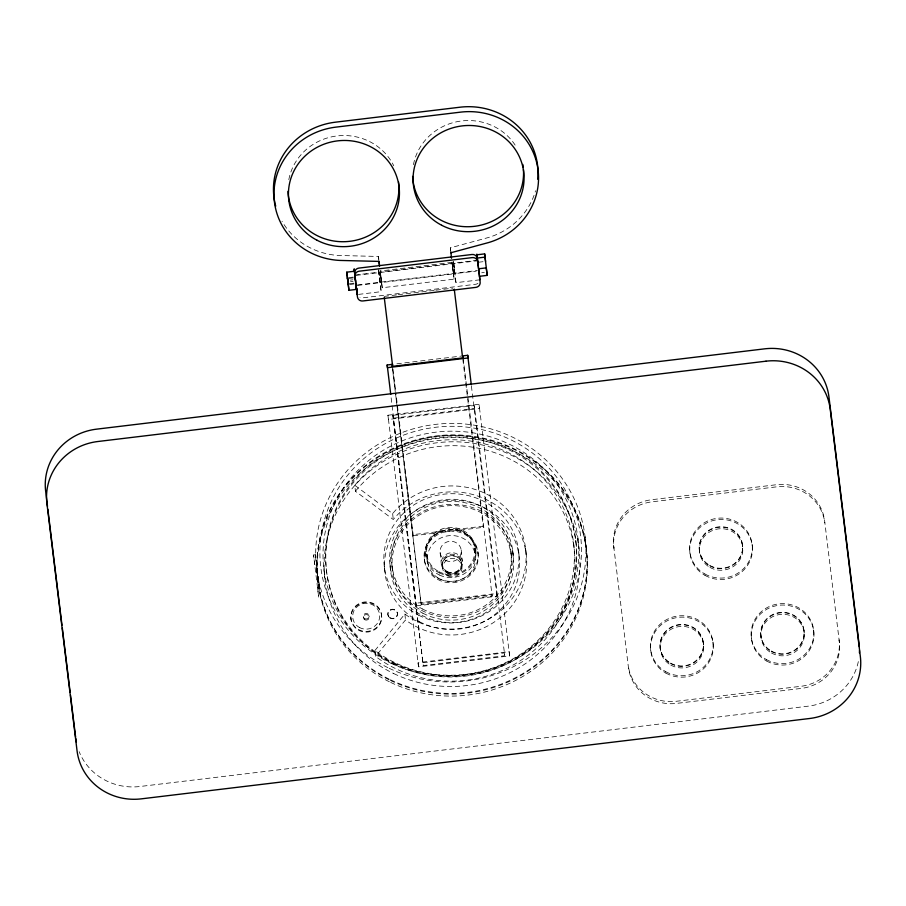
<?xml version="1.0" encoding="UTF-8"?>
<svg xmlns="http://www.w3.org/2000/svg" width="906" height="906" viewBox="0 0 906 906"><rect width="100%" height="100%" fill="white"/><g stroke="black" fill="none" stroke-linecap="round" stroke-linejoin="round"><path stroke-width="0.68" stroke-dasharray="4.53 3.4" d="M374.937 650.497L404.891 614.03A74.836 71.529 -5.9 0 0 509.965 601.391A74.836 71.529 -5.9 0 0 497.734 500.973A74.836 71.529 -5.9 0 0 392.649 513.6L354.812 485.288L355.424 491.222L393.261 519.534A74.836 71.529 -5.9 0 1 498.345 506.907A74.836 71.529 -5.9 0 1 510.576 607.326A74.836 71.529 -5.9 0 1 405.503 619.953L375.548 656.431L374.937 650.497A123.125 117.678 -5.9 0 0 547.813 629.704A123.125 117.678 -5.9 0 0 527.688 464.506A123.125 117.678 -5.9 0 0 354.812 485.288M450.735 251.517L450.35 247.814L488.108 237.599A70.011 66.919 -5.9 0 0 535.548 190.77M452.037 262.378L380.124 271.019L380.758 276.081M354.892 275.039L378.855 272.162L379.331 275.877M380.611 274.79L380.294 271.981L452.207 263.34L452.683 267.055M479.92 279.795L455.956 282.683L453.646 263.17L476.284 260.441M356.341 275.356L477.666 260.769M348.708 277.644L353.827 277.032M479.183 262.151L483.023 261.698M348.833 278.448L353.94 277.825M350.294 280.124L352.853 279.818M350.52 281.721L353.08 281.415M349.433 283.714L355.832 282.944M349.546 284.518L354.665 283.895M357.496 284.937L477.428 270.509M357.485 285.424L380.124 282.695L379.659 278.606M380.928 277.451L381.562 282.525L453.476 273.884L453.159 271.075M454.268 268.629L454.891 273.578L476.216 271.143M481.743 272.751L484.302 272.446M380.769 275.492L382.185 287.757L454.11 279.15L453.011 269.784M358.527 294.393L381.166 291.675L378.855 272.162M384.155 296.409L396.749 294.892M398.153 294.722L434.552 290.35M435.945 290.18L452.751 288.165M396.896 363.816L442.717 358.3M444.11 358.142L460.769 356.137M387.961 415.231L479.048 404.28L509.614 655.899L418.538 666.85L387.961 415.231L388.402 419.467L479.478 408.515L479.048 404.28M392.83 415.356L474.325 405.56L504.755 655.763L423.261 665.57L392.83 415.356L423.261 665.57M393.125 418.187L474.608 408.391L474.325 405.56M413.295 535.752L483.283 527.337L483.17 526.216L413.181 534.631L413.295 535.752L395.877 392.819M313.578 554.993L315.492 554.766L320.588 596.85L318.663 597.088L313.578 554.993L314.676 564.551M421.199 604.596L421.064 603.328L492.015 594.8L492.139 596.069L421.199 604.596L395.412 393.011M416.477 605.888L497.009 596.205L496.737 593.521L416.194 603.203L416.477 605.888L390.871 395.695M422.966 662.739L504.461 652.943L504.755 655.763M378.776 259.207L378.448 256.455L339.331 255.492A70.011 66.919 -5.9 0 1 282.004 221.257M454.099 279.116L452.683 266.851M382.185 287.757L381.109 278.244M453.646 263.17L454.28 268.244M454.891 273.578L454.438 269.614M453.476 273.884L452.83 268.81M380.294 271.981L380.769 275.707M380.124 282.695L379.648 278.98M320.588 596.85L315.492 554.766M453.442 261.098L453.929 265.05M452.071 261.879L452.841 268.414M380.169 270.532L380.939 277.055M378.651 270.09L379.501 276.998M613.69 546.125L628.424 667.348A43.454 41.529 -5.9 0 0 676.589 703.396L801.232 688.413A43.454 41.529 -5.9 0 0 839.352 641.992L824.619 520.769A43.454 41.529 -5.9 0 0 776.453 484.721L651.81 499.704A43.454 41.529 -5.9 0 0 613.69 546.125L613.917 548.243A43.454 41.529 -5.9 0 1 652.037 501.822L776.668 486.839A43.454 41.529 -5.9 0 1 824.834 522.887M471.403 386.013L497.009 596.205M453.442 262.061L455.956 282.683M450.35 247.814L450.69 250.566M463.125 357.847L492.139 596.069M462.853 359.455L483.283 527.337M392.978 369.002L395.763 391.698M392.558 369.32L395.288 391.732M395.458 393.136L421.064 603.328M392.173 366.386L395.243 391.607M378.493 269.682L381.166 291.675M454.099 266.511L454.28 268.006M452.502 266.262L453.17 270.962M380.599 274.903L380.928 277.644M317.564 587.518L318.663 597.088M452.672 267.44L451.935 261.438M381.098 278.425L381.562 282.525M452.513 266.149L452.207 263.34M839.352 641.992L839.126 639.874A43.454 41.529 -5.9 0 1 801.006 686.295L676.374 701.278A43.454 41.529 -5.9 0 1 628.209 665.231M813.622 629.885L813.769 631.301M803.973 630.474L804.177 632.456M752.127 544.325L752.274 545.729M760.836 635.661L761.04 637.643M742.478 544.902L742.682 546.884M751.301 637.382L751.448 638.798M712.954 641.992L713.101 643.407M699.33 550.101L699.534 552.071M703.305 642.581L703.509 644.562M689.806 551.811L689.953 553.226M660.157 647.767L660.361 649.749M650.633 649.489L650.78 650.904M585.038 536.556L586.227 547.994M586.295 548.708L586.499 550.678M577.937 538.266L579.036 548.866M575.74 540.531L575.888 541.947M573.555 542.796L574.166 548.73M525.616 548.56L526.227 554.495M518.515 550.282L519.183 556.771M512.762 550.973L513.283 556.058M510.871 551.482L511.312 555.718M509.614 655.899L509.183 651.663L418.096 662.614L418.538 666.85M477.949 552.298L478.096 553.702M475.616 548.424L475.831 550.542M474.653 548.549L475.401 555.752M461.233 550.157L462.411 561.595M461.516 562.275L461.947 566.51M442.332 564.585L442.774 568.821M440.135 552.694L441.324 564.132M426.715 554.302L427.462 561.505M425.752 554.427L425.979 556.544M424.257 558.753L424.404 560.157M378.448 256.455L378.957 261.404M404.891 614.03L405.503 619.953M392.649 513.6L393.261 519.534M391.981 565.774L392.423 570.01M390.033 565.718L390.565 570.803M384.28 566.42L384.959 572.909M381.562 614.8L381.641 615.502M369.059 615.876L369.172 617.009M363.306 616.567L363.419 617.699M350.882 618.492L350.962 619.194M326.466 570.508L326.613 571.924M323.872 568.821L324.96 579.41M316.59 568.832L317.768 580.27M317.847 580.984L318.051 582.954M413.442 164.688A55.526 53.069 -5.9 0 1 458.946 121.347A55.526 53.069 -5.9 0 1 516.545 147.35M288.81 179.671A55.526 53.069 -5.9 0 1 336.33 136.025A55.526 53.069 -5.9 0 1 393.759 165.809M477.926 283.363A4.824 4.609 -5.9 0 1 475.605 284.269L362.468 297.87A4.824 4.609 -5.9 0 1 359.999 297.542M355.424 491.222A123.125 117.678 -5.9 0 1 528.3 470.429A123.125 117.678 -5.9 0 1 548.424 635.638A123.125 117.678 -5.9 0 1 375.548 656.431M858.333 661.595A57.939 55.379 -5.9 0 1 808.254 706.159L140 786.499A57.939 55.379 -5.9 0 1 79.162 751.674M442.445 564.189C441.154 576.182 461.12 577.382 461.686 565.503C462.977 553.498 443.023 552.298 442.445 564.189M389.671 617.824A4.824 4.609 -5.9 0 0 397.44 614.812A4.824 4.609 -5.9 0 0 390.882 609.908A4.824 4.609 -5.9 0 0 389.671 617.824M389.637 617.473A4.824 4.609 -5.9 0 0 397.406 614.461A4.824 4.609 -5.9 0 0 390.848 609.557A4.824 4.609 -5.9 0 0 389.637 617.473M364.812 619.738A2.899 2.763 -5.9 0 0 369.195 617.371A2.899 2.763 -5.9 0 0 364.892 614.947A2.899 2.763 -5.9 0 0 364.812 619.738M358.38 630.1A15.447 14.768 -5.9 0 0 381.743 617.439A15.447 14.768 -5.9 0 0 358.776 604.517A15.447 14.768 -5.9 0 0 358.38 630.1M358.3 629.398A15.447 14.768 -5.9 0 0 381.664 616.726A15.447 14.768 -5.9 0 0 358.708 603.804A15.447 14.768 -5.9 0 0 358.3 629.398M359.252 627.382A13.522 12.922 -5.9 0 0 379.693 616.295A13.522 12.922 -5.9 0 0 359.603 604.993A13.522 12.922 -5.9 0 0 359.252 627.382M364.699 618.617A2.899 2.763 -5.9 0 0 369.082 616.239A2.899 2.763 -5.9 0 0 364.767 613.815A2.899 2.763 -5.9 0 0 364.699 618.617M394.076 664.291A125.538 119.988 -5.9 0 0 576.578 549.772A125.538 119.988 -5.9 0 0 383.113 456.737A125.538 119.988 -5.9 0 0 394.076 664.291M437.394 579.251A27.044 25.844 -5.9 0 0 478.277 557.077A27.044 25.844 -5.9 0 0 438.096 534.472A27.044 25.844 -5.9 0 0 437.394 579.251M393.929 662.886A125.538 119.988 -5.9 0 0 576.431 548.356A125.538 119.988 -5.9 0 0 382.966 455.322A125.538 119.988 -5.9 0 0 393.929 662.886M437.247 577.835A27.044 25.844 -5.9 0 0 478.13 555.672A27.044 25.844 -5.9 0 0 437.949 533.056A27.044 25.844 -5.9 0 0 437.247 577.835M446.726 571.799A10.623 10.147 -5.9 0 0 462.479 562.592A10.623 10.147 -5.9 0 0 446.398 554.212A10.623 10.147 -5.9 0 0 446.726 571.799M422.864 613.203A59.875 57.225 -5.9 0 0 511.697 561.324A59.875 57.225 -5.9 0 0 421.03 514.076A59.875 57.225 -5.9 0 0 422.864 613.203M422.434 608.968A59.875 57.225 -5.9 0 0 511.267 557.088A59.875 57.225 -5.9 0 0 420.588 509.84A59.875 57.225 -5.9 0 0 422.434 608.968M439.738 578.923A24.145 23.069 -5.9 0 0 475.559 558.005A24.145 23.069 -5.9 0 0 438.991 538.957A24.145 23.069 -5.9 0 0 439.738 578.923M438.991 571.72A24.145 23.069 -5.9 0 0 474.812 550.803A24.145 23.069 -5.9 0 0 438.244 531.754A24.145 23.069 -5.9 0 0 438.991 571.72M445.537 560.361A10.623 10.147 -5.9 0 0 461.301 551.154A10.623 10.147 -5.9 0 0 445.208 542.773A10.623 10.147 -5.9 0 0 445.537 560.361M393.714 673.566A127.95 122.299 -5.9 0 0 579.727 556.839A127.95 122.299 -5.9 0 0 382.547 462.015A127.95 122.299 -5.9 0 0 393.714 673.566M390.418 679.76A135.198 129.218 -5.9 0 0 586.952 556.42A135.198 129.218 -5.9 0 0 378.617 456.228A135.198 129.218 -5.9 0 0 390.418 679.76M389.24 668.311A135.198 129.218 -5.9 0 0 585.774 544.982A135.198 129.218 -5.9 0 0 377.428 444.789A135.198 129.218 -5.9 0 0 389.24 668.311M391.086 663.328A130.849 125.062 -5.9 0 0 581.301 543.962A130.849 125.062 -5.9 0 0 379.659 446.986A130.849 125.062 -5.9 0 0 391.086 663.328M439.251 572.898A25.108 23.998 -5.9 0 0 475.752 549.999A25.108 23.998 -5.9 0 0 437.054 531.392A25.108 23.998 -5.9 0 0 439.251 572.898M439.467 575.016A25.108 23.998 -5.9 0 0 475.967 552.116A25.108 23.998 -5.9 0 0 437.27 533.509A25.108 23.998 -5.9 0 0 439.467 575.016M392.626 662.966A127.95 122.299 -5.9 0 0 578.628 546.239A127.95 122.299 -5.9 0 0 381.449 451.415A127.95 122.299 -5.9 0 0 392.626 662.966M447.666 573.102A9.66 9.23 -5.9 0 0 461.709 564.291A9.66 9.23 -5.9 0 0 446.828 557.133A9.66 9.23 -5.9 0 0 447.666 573.102M419.331 621.675A67.599 64.609 -5.9 0 0 519.625 563.102A67.599 64.609 -5.9 0 0 417.258 509.75A67.599 64.609 -5.9 0 0 419.331 621.675M418.663 615.174A67.599 64.609 -5.9 0 0 518.957 556.601A67.599 64.609 -5.9 0 0 416.579 503.26A67.599 64.609 -5.9 0 0 418.663 615.174M421.46 610.304A61.801 59.071 -5.9 0 0 513.158 556.748A61.801 59.071 -5.9 0 0 419.569 507.983A61.801 59.071 -5.9 0 0 421.46 610.304M421.992 615.389A61.801 59.071 -5.9 0 0 513.691 561.833A61.801 59.071 -5.9 0 0 420.09 513.068A61.801 59.071 -5.9 0 0 421.992 615.389M447.247 571.55A9.66 9.23 -5.9 0 0 461.573 563.181A9.66 9.23 -5.9 0 0 446.952 555.559A9.66 9.23 -5.9 0 0 447.247 571.55M447.96 575.922A9.66 9.23 -5.9 0 0 462.003 567.111A9.66 9.23 -5.9 0 0 447.122 559.953A9.66 9.23 -5.9 0 0 447.96 575.922M390.701 682.433A135.198 129.218 -5.9 0 0 587.235 559.104A135.198 129.218 -5.9 0 0 378.889 458.912A135.198 129.218 -5.9 0 0 390.701 682.433M390.486 680.463A135.198 129.218 -5.9 0 0 587.031 557.133A135.198 129.218 -5.9 0 0 378.685 456.941A135.198 129.218 -5.9 0 0 390.486 680.463M709.976 567.416A21.733 20.77 -5.9 0 0 742.829 549.602A21.733 20.77 -5.9 0 0 710.53 531.426A21.733 20.77 -5.9 0 0 709.976 567.416M709.806 565.854A21.733 20.77 -5.9 0 0 742.66 548.039A21.733 20.77 -5.9 0 0 710.372 529.874A21.733 20.77 -5.9 0 0 709.806 565.854M705.015 575.378A31.382 30 -5.9 0 0 752.478 549.648A31.382 30 -5.9 0 0 705.831 523.396A31.382 30 -5.9 0 0 705.015 575.378M704.868 573.974A31.382 30 -5.9 0 0 752.331 548.243A31.382 30 -5.9 0 0 705.683 521.992A31.382 30 -5.9 0 0 704.868 573.974M709.772 565.435A21.733 20.77 -5.9 0 0 742.626 547.62A21.733 20.77 -5.9 0 0 710.327 529.444A21.733 20.77 -5.9 0 0 709.772 565.435M670.802 665.083A21.733 20.77 -5.9 0 0 703.656 647.269A21.733 20.77 -5.9 0 0 671.357 629.104A21.733 20.77 -5.9 0 0 670.802 665.083M670.633 663.532A21.733 20.77 -5.9 0 0 703.498 645.718A21.733 20.77 -5.9 0 0 671.199 627.541A21.733 20.77 -5.9 0 0 670.633 663.532M665.842 673.056A31.382 30 -5.9 0 0 713.305 647.326A31.382 30 -5.9 0 0 666.657 621.074A31.382 30 -5.9 0 0 665.842 673.056M665.706 671.64A31.382 30 -5.9 0 0 713.158 645.91A31.382 30 -5.9 0 0 666.522 619.659A31.382 30 -5.9 0 0 665.706 671.64M670.599 663.113A21.733 20.77 -5.9 0 0 703.452 645.298A21.733 20.77 -5.9 0 0 671.153 627.122A21.733 20.77 -5.9 0 0 670.599 663.113M771.47 652.988A21.733 20.77 -5.9 0 0 804.324 635.174A21.733 20.77 -5.9 0 0 772.037 616.997A21.733 20.77 -5.9 0 0 771.47 652.988M771.312 651.425A21.733 20.77 -5.9 0 0 804.166 633.611A21.733 20.77 -5.9 0 0 771.867 615.446A21.733 20.77 -5.9 0 0 771.312 651.425M766.521 660.95A31.382 30 -5.9 0 0 813.973 635.219A31.382 30 -5.9 0 0 767.337 608.968A31.382 30 -5.9 0 0 766.521 660.95M766.374 659.545A31.382 30 -5.9 0 0 813.826 633.815A31.382 30 -5.9 0 0 767.189 607.564A31.382 30 -5.9 0 0 766.374 659.545M771.266 651.006A21.733 20.77 -5.9 0 0 804.12 633.192A21.733 20.77 -5.9 0 0 771.833 615.015A21.733 20.77 -5.9 0 0 771.266 651.006"/><path stroke-width="1.36" d="M450.86 252.763L488.617 242.548A70.011 66.919 -5.9 0 0 537.111 164.462A70.011 66.919 -5.9 0 0 460.486 112.151L335.843 127.134A70.011 66.919 -5.9 0 0 273.986 196.104A70.011 66.919 -5.9 0 0 339.841 260.43L378.957 261.404L379.455 265.526M484.631 253.884L476.964 254.812L476.873 254.099L479.523 276.307L487.19 275.379L484.631 253.884L485.582 261.381M356.001 284.643L356.613 289.376L348.935 290.305L346.76 272.174L354.439 271.245L354.654 273.295M477.303 258.051L484.97 257.134M478.583 268.799L486.25 267.882L487.19 275.379M462.151 355.967L467.711 355.299L467.983 357.983L387.451 367.666L387.179 364.982L392.728 364.314M356.613 289.376L356.466 288.368M346.772 272.162L348.278 284.665L347.972 282.038M348.935 290.305L347.791 280.294M347.553 278.595L347.44 277.802L347.734 280.43M354.427 270.928L354.155 268.856L357.202 294.552L356.511 288.142M477.236 257.814L480.157 282.219A4.824 4.609 -5.9 0 1 475.922 287.372L362.785 300.973A4.824 4.609 -5.9 0 1 357.44 296.975L354.925 276.353A4.824 4.609 -5.9 0 1 359.161 271.2L472.298 257.598A4.824 4.609 -5.9 0 1 477.643 261.608M467.711 355.299L471.29 384.722M450.848 251.936L451.528 258.255M454.257 289.127L462.626 357.791M384.269 297.542L392.638 366.205M379.116 261.959L379.614 266.081M387.179 364.982L390.758 394.404M47.508 506.443L45.64 491.063A57.939 55.379 -5.9 0 1 96.466 429.172L764.721 348.833A57.939 55.379 -5.9 0 1 828.945 396.885L859.081 644.268A57.939 55.379 -5.9 0 1 859.33 646.737M47.848 509.229L61.982 625.242M62.321 628.028L70.158 692.32M70.498 695.117L75.606 737.042M355.594 281.245L354.801 274.563M479.523 276.013L479.92 279.795M462.989 356.579L463.125 357.847L392.173 366.386L392.038 365.107M537.734 179.275A70.011 66.919 -5.9 0 0 459.976 107.214L335.333 122.197A70.011 66.919 -5.9 0 0 274.892 202.74M275.718 206.149A70.011 66.919 -5.9 0 1 275.141 203.873M523.442 169.603A55.526 53.069 -5.9 0 1 471.086 226.625A55.526 53.069 -5.9 0 1 412.615 176.376M522.807 164.428A55.526 53.069 -5.9 0 1 523.192 167.01M398.549 181.993A55.526 53.069 -5.9 0 1 347.813 241.517A55.526 53.069 -5.9 0 1 287.972 191.359M354.608 273.25A4.824 4.609 -5.9 0 1 358.844 268.097L471.969 254.495A4.824 4.609 -5.9 0 1 477.326 258.493M859.477 650.474A57.939 55.379 -5.9 0 1 859.42 652.954M76.364 742.127A57.939 55.379 -5.9 0 1 75.776 738.447M766 361.188L97.746 441.528A57.939 55.379 -5.9 0 0 46.919 503.419L77.055 750.802A57.939 55.379 -5.9 0 0 141.279 798.854L809.534 718.515A57.939 55.379 -5.9 0 0 860.36 656.624L830.224 409.24A57.939 55.379 -5.9 0 0 766 361.188M441.686 225.266A55.526 53.069 -5.9 0 0 524.064 177.146A55.526 53.069 -5.9 0 0 439.976 133.329A55.526 53.069 -5.9 0 0 441.686 225.266M317.043 240.249A55.526 53.069 -5.9 0 0 399.433 192.129A55.526 53.069 -5.9 0 0 315.333 148.312A55.526 53.069 -5.9 0 0 317.043 240.249"/></g></svg>
